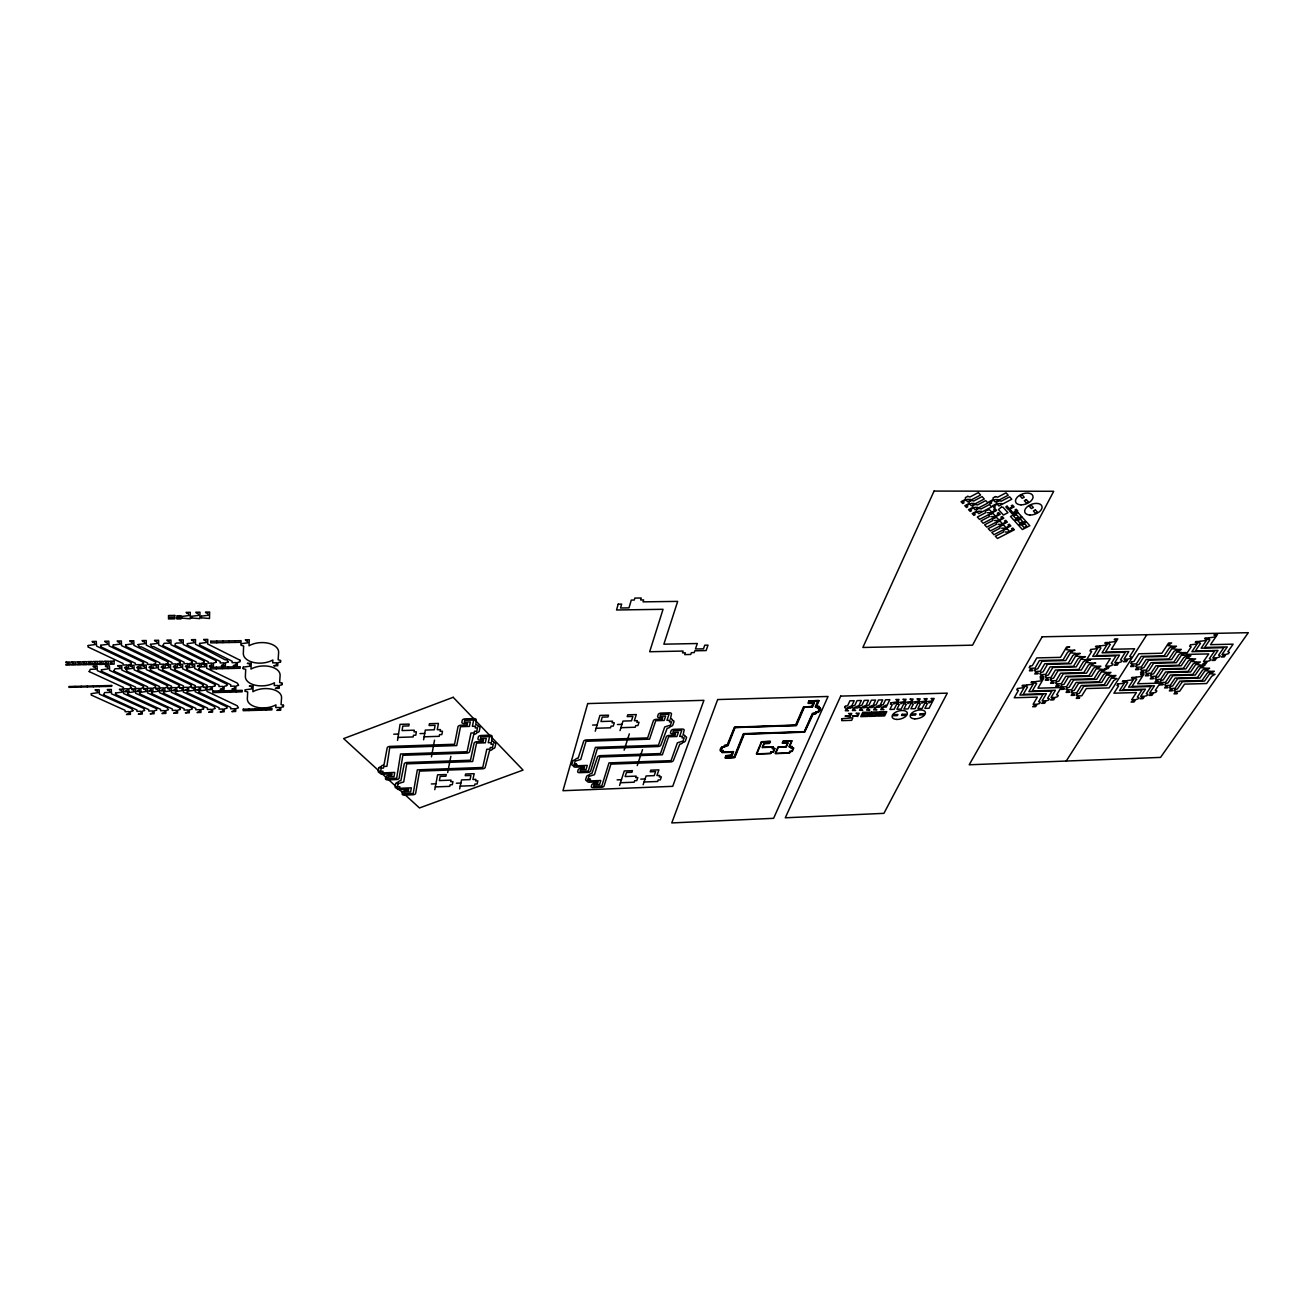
<?xml version="1.0" encoding="UTF-8"?>
<svg xmlns="http://www.w3.org/2000/svg" width="1314" height="1314" viewBox="0 0 1314 1314"><rect width="100%" height="100%" fill="white"/><g stroke="black" fill="none" stroke-linecap="round" stroke-linejoin="round"><path stroke-width="1.5" d="M175.419 692.971L175.419 691.591M179.443 686.68L179.46 685.284M180.002 662.979L180.002 661.533M180.199 709.429L180.199 708.082M181.923 618.04L181.923 616.512M186.637 669.417L186.654 668.005M187.311 645.174L187.327 643.696M187.278 692.675L187.294 691.295M191.598 617.892L191.614 616.381M191.351 686.401L191.368 685.005M192.09 662.716L192.107 661.287M191.91 709.1L191.926 707.753M198.66 669.154L200.024 666.888L205.362 666.773L204.77 664.638A1.659 0.953 -2.4 0 1 203.374 664.67L202.75 663.833L206.758 663.751L206.659 668.218L237.358 683.116L238.573 685.251M199.531 644.944L199.547 643.482M199.104 692.379L199.12 691M201.256 617.761L201.288 616.233M203.21 686.105L203.243 684.725M204.179 661.024L204.146 662.47L201.453 663.34L201.403 666.346L197.396 666.428L198.036 665.574A1.659 0.953 -2.3 0 1 199.449 665.541L200.122 663.373L196.098 663.455L196.131 661.977L162.92 645.716M203.588 708.788L203.621 707.441M215.036 685.826L215.069 684.43M216.153 662.207L216.202 660.778M216.81 642.76L216.859 641.133M216.334 668.793L216.383 667.216M218.748 692.429L218.797 690.901M222.887 642.645L222.937 641.018M222.312 668.662L222.362 667.085M224.612 692.281L224.661 690.753M226.829 685.547L226.879 684.151M228.127 661.96L226.879 659.743L225.072 659.776L195.474 644.221L195.54 639.606L191.45 639.688L192.09 640.542A1.692 0.986 -1.9 0 0 193.519 640.526L194.127 642.743L187.459 643.614M226.829 708.164L226.879 706.817M228.258 668.53L228.324 666.954M228.948 642.53L228.997 640.904M230.476 692.133L230.525 690.622M234.992 642.415L235.058 640.789M234.204 668.399L234.27 666.822M236.323 691.985L236.389 690.474M240.133 660.285L240.068 661.714L237.391 662.584L237.259 665.557L233.284 665.656L235.978 664.753L236.06 662.601L232.085 662.683L232.135 661.221L199.662 645.026M241.07 643.794L241.004 645.256L243.648 646.028L243.32 653.288A17.69 10.249 -3.4 0 0 253.635 662.486A17.69 10.249 -3.4 0 0 272.885 659.973L272.688 662.88L276.613 662.798L276.482 664.933L273.805 665.82L277.73 665.738L277.927 662.765L280.473 661.977M243.106 668.612L243.172 667.2M245.143 691.23L245.209 689.866M248.954 710.529L249.036 709.051M254.702 710.365L254.785 708.887M260.435 710.217L260.517 708.739M266.167 710.053L266.249 708.574M280.605 661.911L280.703 660.482L278.141 659.727L278.634 652.582A17.69 10.249 -3.4 0 0 268.385 643.252A17.69 10.249 -3.4 0 0 249.003 645.782L249.299 639.737L245.275 639.803L245.866 640.657A1.659 0.969 -3 0 0 247.278 640.624L247.804 642.825L241.218 643.712M282.05 684.61L282.149 683.231M283.446 706.62L283.545 705.289M397.534 740.406L400.047 724.359L409.114 724.08L408.818 725.903L402.79 726.084L402.068 730.568L414.288 730.19L414.009 731.882L416.374 731.816L415.799 735.183L413.45 735.249L413.171 736.94L397.994 737.417M423.617 739.798L425.325 730.075L434.293 729.796L435.098 725.328L429.103 725.509L429.432 723.702L438.433 723.423L437.266 729.713L440.453 729.615L440.141 731.29L442.473 731.225L441.849 734.575L439.517 734.657L439.204 736.333L424.143 736.809M431.452 756.864L434.523 740.16M434.786 789.681L437.595 774.833L446.251 774.521L445.906 776.196L440.157 776.41L439.369 780.565L451.014 780.122L450.702 781.682L452.952 781.6L452.328 784.721L450.078 784.803L449.766 786.347L435.312 786.922M447.663 772.583L450.866 756.306M459.654 788.909L461.526 779.925L470.067 779.613L470.954 775.474L465.238 775.687L465.599 774.012L474.173 773.683L472.909 779.498L475.947 779.383L475.602 780.943L477.836 780.861L477.146 783.965L474.929 784.047L474.584 785.591L460.228 786.15M573.676 765.651L573.61 765.898A2.414 1.281 -9.9 0 0 575.581 767.146L584.533 766.818L584.089 768.296L580.903 768.411A2.398 1.265 -10 0 0 578.16 769.807L577.684 771.466A2.398 1.265 -10 0 0 579.638 772.698L587.933 772.386A2.398 1.265 -10.1 0 0 590.659 770.99L597.361 748.635L658.002 746.549A2.414 1.281 -11.4 0 0 660.794 745.12L667.216 728.219A2.447 1.314 -11.6 0 0 670.058 726.757L670.14 726.511A2.447 1.33 -11.7 0 0 672.817 725.065L673.951 721.78A2.447 1.33 -11.7 0 0 672.226 720.45L672.325 720.203A2.447 1.33 -11.7 0 0 670.436 718.873L671.438 714.159A2.464 1.347 -11.7 0 0 669.549 712.812L661.09 713.075A2.464 1.347 -11.5 0 0 658.215 714.553L657.624 716.327A2.464 1.347 -11.5 0 0 659.546 717.658L662.782 717.559L662.256 719.119L656.195 719.316A2.464 1.33 -11.4 0 0 653.354 720.778L647.654 737.893L586.422 739.913A2.447 1.33 -10.1 0 0 583.63 741.359L578.16 758.194A2.431 1.298 -9.9 0 0 575.417 759.607L575.335 759.853A2.431 1.298 -9.9 0 0 572.756 761.266L571.869 764.419A2.414 1.281 -9.9 0 0 573.676 765.651L576.747 764.305M576.419 764.255L575.975 765.816L587.276 765.405L586.06 769.528L580.509 769.725L580.032 771.384L588.327 771.072L595.39 747.354L658.462 745.202L664.72 726.921L670.452 725.131L671.585 721.846L669.384 721.912L669.943 720.269L666.954 720.368L669.056 714.225L660.614 714.471L660.006 716.245L665.64 716.081L664.161 720.45L655.735 720.713L649.559 739.174L586.028 741.293L580.755 759.426L575.121 761.184L574.218 764.321C579.655 765.536 570.588 765.159 576.32 764.387M595.275 731.192L599.923 715.424L608.53 715.177L607.988 716.951L602.272 717.132L600.958 721.534L612.554 721.172L612.045 722.831L614.295 722.766L613.277 726.084L611.043 726.149L610.55 727.792L596.145 728.252M587.44 780.779L587.358 781.025A2.382 1.248 -10.1 0 0 589.296 782.224L598.1 781.879L597.656 783.325L594.503 783.44A2.365 1.232 -10.2 0 0 591.809 784.819L591.316 786.445A2.365 1.232 -10.2 0 0 593.238 787.628L601.385 787.3A2.365 1.232 -10.3 0 0 604.095 785.936L610.911 764.124L670.583 761.956A2.382 1.248 -11.6 0 0 673.359 760.56L679.831 744.069A2.414 1.281 -11.8 0 0 682.639 742.64L682.722 742.394A2.414 1.281 -11.9 0 0 685.366 740.965L686.516 737.778A2.414 1.298 -11.9 0 0 684.84 736.497L684.923 736.234A2.414 1.298 -11.9 0 0 683.083 734.953L684.118 730.354A2.431 1.314 -11.9 0 0 682.262 729.056L673.934 729.319A2.431 1.314 -11.7 0 0 671.109 730.781L670.518 732.506A2.431 1.314 -11.7 0 0 672.374 733.803L675.577 733.688L675.035 735.216L669.072 735.413A2.431 1.298 -11.6 0 0 666.264 736.858L660.499 753.546L600.235 755.665A2.414 1.281 -10.3 0 0 597.476 757.078L591.924 773.486A2.398 1.265 -10.2 0 0 589.198 774.882L589.132 775.129A2.382 1.248 -10.1 0 0 586.57 776.508L585.666 779.58A2.382 1.248 -10.1 0 0 587.44 780.779L590.446 779.432M589.69 780.023L589.69 780.927L600.81 780.5L599.562 784.524L594.109 784.737L593.616 786.347L601.796 786.018L608.99 762.892L671.06 760.642L677.383 742.821L683.034 741.047L684.183 737.844L682.015 737.926L682.59 736.316L679.65 736.415L681.785 730.436L673.458 730.699L672.85 732.424L678.402 732.243L676.891 736.513L668.612 736.776L662.355 754.778L599.825 756.995L594.47 774.685L588.902 776.41L587.621 780.319L590.512 779.859M620.011 730.617L622.984 721.074L631.492 720.828L632.888 716.426L627.205 716.606L627.764 714.816L636.304 714.57L634.333 720.729L637.339 720.647L636.814 722.289L639.031 722.224L637.963 725.525L635.746 725.591L635.22 727.233L620.931 727.693M624.117 750.195L629.34 733.869M619.584 785.443L624.265 770.957L632.461 770.661L631.919 772.287L626.466 772.501L625.152 776.541L636.19 776.131L635.68 777.642L637.816 777.559L636.797 780.598L634.662 780.68L634.169 782.208L620.454 782.733M637.224 765.586L642.513 749.67M643.137 784.704L646.127 775.95L654.224 775.638L655.62 771.597L650.2 771.811L650.775 770.168L658.889 769.856L656.918 775.523L659.792 775.424L659.25 776.935L661.369 776.853L660.301 779.892L658.199 779.974L657.673 781.485L644.057 782.011M720.63 750.524L721.961 747.255L724.638 746.993M722.142 752.019L722.634 750.77M724.096 747.009L724.589 745.761M734.526 727.595L727.595 745.334L724.72 745.596M725.443 757.57L726.084 755.928M726.215 755.764L731.569 755.419L733.064 751.641M734.526 757.242L743.823 733.951L804.414 731.931L812.742 713.765L815.682 713.453M756.371 753.858L761.348 741.852M763.763 743.461L762.136 747.535L772.961 747.157L772.303 748.717L774.389 748.652L773.075 751.739L770.99 751.822L770.332 753.365L756.897 753.842L761.874 741.835L769.905 741.556L769.199 743.231L764.452 743.313M762.678 747.518L764.255 743.708L769.396 743.478L770.431 741.539M770.858 753.349L771.384 752.101M772.961 748.389L773.503 747.14M773.601 751.723L774.915 748.619M775.178 753.398L778.003 747.025L785.92 746.615M782.257 742.985L782.963 741.31M785.788 746.91L787.628 743.018M803.84 707.261L796.021 725.328L734.641 727.463M808.455 702.826L809.21 701.068M789.484 746.795L791.997 741.014M789.599 752.873L790.141 751.641M791.767 747.929L792.309 746.697M792.342 751.263L793.705 748.175M811.97 707.014L813.941 702.908M815.764 706.916L818.458 700.805M815.748 713.354L816.322 712.057M818.064 708.131L818.655 706.833M818.589 711.662L820.051 708.394M1066.229 761.036L1146.843 634.711M809.293 700.97L818.293 700.51M803.905 707.162L812.118 706.686M818.507 711.777L815.797 712.073M761.43 741.737L770.25 741.26M575.335 764.157L576.255 763.992M576.731 764.764L575.926 764.863M783.062 741.195L791.833 740.735M770.694 753.513L756.585 754.137M773.519 751.838L770.858 752.134M789.435 753.053L775.474 753.678M792.243 751.394L789.615 751.657M734.395 757.406L725.673 757.85M590.101 779.399L587.982 779.481L589.953 779.136M590.002 779.58L589.263 779.728M732.095 755.632L733.606 751.608L722.684 752.002L723.291 750.442L721.172 750.508L722.388 747.387L728.005 745.629L735.068 727.578L796.415 725.624L804.382 707.244L812.512 706.998L814.434 702.662L808.997 702.809L809.769 701.052L817.916 700.822L815.222 706.932L818.113 706.833L817.39 708.476L819.509 708.41L818.047 711.679L812.348 713.453L804.316 731.652L743.412 733.655L733.984 757.258L725.969 757.554L726.626 755.911L731.422 755.813M847.842 707.556L850.585 706.193M854.971 707.343L857.73 705.979M862.083 707.129L864.842 705.766M869.195 706.932L871.938 705.569M876.274 706.718L879.033 705.355M883.353 706.505L886.096 705.142M893.619 704.025L896.378 702.662M900.665 703.811L903.424 702.448M907.695 703.614L910.471 702.251M914.725 703.401L917.484 702.037M921.722 703.204L924.498 701.84M928.719 702.99L931.478 701.643M431.337 783.965L435.903 783.801M456.336 783.21L460.869 783.045M617.12 779.859L621.44 779.695M640.789 779.153L645.092 778.972M762.81 747.206L773.305 746.878M789.615 746.483L792.128 746.418M772.435 748.405L774.734 748.356M791.242 747.945L793.525 747.896M723.176 750.754L720.86 750.803M732.949 751.937L722.372 752.298M787.431 743.116L782.471 743.264M393.74 734.197L398.52 734.05M419.971 733.59L424.734 733.442M817.522 708.147L819.87 708.115M592.581 725.082L597.131 724.934M617.449 724.523L621.965 724.392M813.744 703.006L808.734 703.138M815.912 706.587L818.474 706.538M156.514 708.64L123.565 693.513L123.401 689.144L119.377 689.242L120.05 690.064A1.659 0.936 -1.1 0 0 121.446 690.031L122.169 692.117L115.616 693.004M180.067 708L147.579 692.921L147.496 688.569L143.489 688.667L144.146 689.472A1.659 0.92 -1.5 0 0 145.542 689.439L146.215 691.525L139.711 692.396M191.795 707.688L159.536 692.609L159.487 688.273L155.495 688.372L156.136 689.177A1.643 0.92 -1.7 0 0 157.532 689.144L158.189 691.23L151.685 692.1M203.489 707.375L171.461 692.314L171.444 687.978L167.469 688.076L168.093 688.881A1.643 0.92 -1.9 0 0 169.49 688.848L170.13 690.934L163.642 691.805M226.747 706.751L195.178 691.722L195.244 687.403L191.286 687.501L193.914 688.257L193.881 690.343L187.426 691.213M283.43 705.224L281.065 704.583L281.557 697.865A17.131 9.625 -3.8 0 0 271.653 689.177A17.131 9.625 -3.8 0 0 252.863 691.69L253.175 685.99L249.282 686.089L251.828 686.844L251.73 688.914L245.34 689.784M132.845 710.792L130.365 711.564L130.447 714.389L126.489 714.504L129.1 713.633L129.035 711.597L125.076 711.695L125.027 710.299L91.471 695.139M156.53 710.135L154.05 710.907L154.083 713.748L150.157 713.847L152.769 712.976L152.736 710.94L148.794 711.055L148.778 709.659L115.681 694.548M180.067 709.494L177.587 710.266L177.587 713.091L173.678 713.206L176.273 712.336L176.29 710.299L172.364 710.414L172.364 709.018L139.744 693.94M191.778 709.182L189.298 709.954L189.282 712.763L185.373 712.878L187.984 712.007L188.001 709.987L184.091 710.086L184.108 708.706L151.718 693.644M203.456 708.87L200.976 709.626L200.927 712.451L197.051 712.549L199.646 711.695L199.679 709.659L195.802 709.774L195.819 708.377L163.659 693.332M226.698 708.23L224.234 708.985L224.136 711.81L220.276 711.909L222.871 711.055L222.937 709.034L219.077 709.133L219.126 707.753L187.409 692.741M283.315 706.702L280.851 707.458L280.654 710.25L276.843 710.348L279.439 709.494L279.586 707.49L275.776 707.589L275.956 704.862A17.131 9.625 -3.8 0 1 257.314 707.343A17.131 9.625 -3.8 0 1 247.344 698.769L247.689 691.952L245.258 691.295M91.389 693.595L97.959 692.708L97.203 690.622A1.675 0.936 -0.6 0 1 95.791 690.655L95.101 689.834L99.158 689.735L99.388 694.121L131.597 708.607L132.977 710.71M127.688 692.692L134.209 691.821L133.519 689.735A1.659 0.92 -1.3 0 1 132.123 689.768L131.449 688.963L135.473 688.865L135.588 693.217L167.124 707.655L168.455 709.741L165.843 710.595L165.86 713.42L161.934 713.518L164.546 712.664L164.529 710.628L160.604 710.726L160.587 709.346L127.737 694.235M175.55 691.509L182.022 690.638L182.038 688.536L179.394 687.78L183.352 687.698L183.336 692.018L213.985 706.39L215.233 708.476L212.622 709.314L212.556 712.122L208.68 712.237L211.275 711.367L211.324 709.346L207.448 709.445L207.481 708.065L175.55 693.036M199.268 690.918L205.707 690.047L205.756 687.961L203.144 687.206L207.086 687.107L206.988 691.427L237.21 705.766L238.409 707.835L235.797 708.673L235.682 711.482L231.839 711.597L234.434 710.726L234.516 708.706L230.656 708.821L230.722 707.441L199.235 692.445M103.592 694.843L136.919 709.987L136.952 711.383L140.91 711.268L140.959 713.305L138.348 714.175L142.29 714.06L142.224 711.235L144.704 710.463L143.472 708.295L111.493 693.808L111.296 689.439L107.255 689.538L107.929 690.359A1.675 0.936 -0.9 0 0 109.341 690.326L110.08 692.412L104.693 692.544L103.461 694.778M143.357 686.089L109.62 670.337L109.423 665.82L105.317 665.919L106.007 666.756A1.692 0.953 -0.6 0 0 107.436 666.724L108.191 668.875L101.523 669.779M155.38 685.793L121.89 670.058L121.726 665.557L117.619 665.656L118.309 666.494A1.692 0.953 -0.8 0 0 119.738 666.461L120.461 668.612L115.008 668.727L113.743 671.027M167.371 685.514L134.11 669.795L133.979 665.295L129.905 665.393L130.579 666.231A1.692 0.953 -1 0 0 132.008 666.198L132.714 668.35L126.078 669.237M179.328 685.218L146.297 669.532L146.215 665.048L142.142 665.13L142.799 665.968A1.675 0.953 -1.2 0 0 144.228 665.935L144.918 668.087L138.299 668.974M191.236 684.939L158.452 669.269L158.403 664.785L154.346 664.868L155.003 665.705A1.675 0.953 -1.4 0 0 156.415 665.672L157.089 667.824L150.469 668.711M203.112 684.643L170.557 669.007L170.541 664.523L166.5 664.605L167.141 665.442A1.675 0.953 -1.7 0 0 168.553 665.41L169.21 667.561L162.624 668.448M214.938 684.364L182.63 668.744L182.646 664.26L178.622 664.358L179.262 665.18A1.659 0.953 -1.9 0 0 180.675 665.147L181.299 667.298L174.713 668.185M226.747 684.085L194.669 668.481L194.718 664.013L190.711 664.096L191.335 664.933A1.659 0.953 -2.1 0 0 192.731 664.9L193.339 667.036L186.785 667.923M282.017 683.165L279.619 682.508L280.112 675.577A17.41 9.937 -3.6 0 0 270.043 666.576A17.41 9.937 -3.6 0 0 250.958 669.089L251.27 663.225L247.311 663.324L249.906 664.096L249.791 666.231L243.304 667.118M131.351 687.928L128.821 688.717L128.903 691.64L124.896 691.739L125.503 690.901A1.659 0.92 -1.2 0 1 126.916 690.868L127.474 688.75L123.45 688.848L123.401 687.403L89.27 671.635M143.39 687.633L140.877 688.421L140.943 691.345L136.935 691.443L137.543 690.606A1.659 0.92 -1.4 0 1 138.956 690.573L139.53 688.454L135.523 688.552L135.473 687.107L101.589 671.372M155.413 687.337L152.884 688.125L152.933 691.049L148.942 691.148L149.55 690.31A1.643 0.92 -1.6 0 1 150.946 690.277L151.553 688.158L147.546 688.257L147.529 686.811L113.875 671.093M167.387 687.058L164.858 687.83L164.874 690.753L160.899 690.852L161.523 690.014A1.643 0.92 -1.8 0 1 162.92 689.981L163.527 687.863L159.536 687.961L159.52 686.532L127.376 671.553L125.947 669.319M179.312 686.762L176.799 687.551L176.799 690.458L172.824 690.556L175.468 689.669L175.468 687.583L171.493 687.682L171.493 686.237L138.331 670.567M191.22 686.483L188.707 687.255L188.674 690.162L184.716 690.261L187.36 689.374L187.376 687.288L183.418 687.386L183.418 685.957L150.502 670.288M203.079 686.187L200.566 686.959L200.516 689.866L196.574 689.965L199.219 689.094L199.252 686.992L195.293 687.091L195.31 685.662L162.624 670.025M214.905 685.908L212.392 686.68L212.31 689.587L208.384 689.686L211.028 688.799L211.078 686.713L207.136 686.811L207.169 685.382L174.713 669.762M226.698 685.612L224.185 686.401L224.086 689.292L220.161 689.39L222.805 688.503L222.871 686.417L218.945 686.516L218.995 685.103L186.769 669.499M238.442 685.333L235.929 686.105L235.814 688.996L231.905 689.094L234.549 688.224L234.631 686.138L230.722 686.237L230.771 684.808L198.792 669.237M281.919 684.693L279.406 685.465L279.209 688.339L275.349 688.437L277.977 687.567L278.125 685.497L274.248 685.579L274.445 682.771A17.41 9.937 -3.6 0 1 255.507 685.267A17.41 9.937 -3.6 0 1 245.373 676.382L245.702 669.352L243.238 668.678M143.374 663.816L140.812 664.621L140.877 667.643L136.804 667.726L137.428 666.871A1.675 0.953 -1.2 0 1 138.857 666.839L139.448 664.654L135.358 664.736L135.326 663.258L100.882 646.882M167.749 663.307L165.186 664.112L165.203 667.118L161.162 667.2L161.786 666.346A1.675 0.953 -1.6 0 1 163.199 666.313L163.823 664.145L159.782 664.227L159.766 662.749L125.816 646.406M179.87 663.061L177.308 663.849L177.308 666.855L173.267 666.954L173.908 666.083A1.659 0.953 -1.8 0 1 175.32 666.05L175.961 663.882L171.92 663.964L171.92 662.486L141.354 646.882L139.481 646.915L138.052 644.616M191.959 662.798L189.397 663.603L189.38 666.592L185.356 666.691L185.997 665.837A1.659 0.953 -2.1 0 1 187.409 665.804L188.066 663.619L184.026 663.701L184.042 662.223L153.705 646.652L151.833 646.685L150.437 644.386M216.022 662.289L213.476 663.077L213.394 666.083L209.402 666.165L210.059 665.311A1.643 0.936 -2.5 0 1 211.455 665.278L212.129 663.11L208.138 663.192L208.17 661.73L175.205 645.486L175.074 643.926L176.437 643.055L181.89 642.957L181.25 640.739A1.692 0.986 -1.7 0 1 179.821 640.772L179.164 639.902L183.27 639.836L183.237 644.451L216.071 660.712M227.995 662.042L225.45 662.831L225.351 665.82L221.36 665.902L222.017 665.048A1.643 0.936 -2.7 0 1 223.413 665.032L224.119 662.864L220.128 662.946L220.177 661.468L187.459 645.256M131.072 662.486L96.53 646.061L96.283 641.396L92.095 641.478L92.801 642.349A1.725 1.002 0 0 0 94.279 642.316L95.051 644.566L88.268 645.47M143.341 662.223L109.046 645.831L108.832 641.183L104.66 641.248L105.366 642.119A1.725 0.986 -0.3 0 0 106.828 642.086L107.584 644.336L100.8 645.223M155.561 661.96L121.512 645.601L121.348 640.953L117.176 641.018L117.866 641.889A1.725 0.986 -0.5 0 0 119.328 641.873L120.067 644.106L113.3 644.993M167.732 661.714L133.929 645.371L133.814 640.723L129.659 640.805L130.332 641.659A1.708 0.986 -0.7 0 0 131.794 641.643L132.517 643.876L125.766 644.763M179.87 661.468L146.314 645.141L146.232 640.509L142.093 640.575L142.766 641.446A1.708 0.986 -1 0 0 144.212 641.413L144.918 643.646L138.184 644.533M191.975 661.205L158.666 644.911L158.616 640.279L154.494 640.345L155.167 641.216A1.708 0.986 -1.2 0 0 156.596 641.183L157.286 643.417L150.568 644.303M204.031 660.958L170.968 644.681L170.968 640.049L166.845 640.132L167.502 640.986A1.692 0.986 -1.4 0 0 168.948 640.969L169.605 643.187L164.135 643.285L162.788 645.634M240.002 660.203L207.661 643.991L207.76 639.392L203.686 639.458L204.311 640.329A1.675 0.986 -2.1 0 0 205.74 640.296L206.331 642.513L199.679 643.4M88.35 647.112L123.056 663.504L123.105 664.999L127.195 664.917L126.62 667.101A1.692 0.953 -0.9 0 0 125.191 667.134L124.567 668.005L128.657 667.906L128.558 664.884L131.121 664.079L131.219 662.552M113.365 646.636L147.562 662.995L147.595 664.473L151.652 664.391L151.044 666.576A1.675 0.953 -1.4 0 0 149.632 666.609L149.008 667.463L153.065 667.381L153.015 664.358L155.578 663.57L155.693 662.042M182.071 616.43L188.855 615.543L188.231 613.244A1.725 1.018 -1.5 0 1 186.769 613.26L186.112 612.373L190.284 612.308L190.218 618.795L182.055 618.122M191.762 616.299L198.545 615.395L197.921 613.096A1.708 1.018 -1.7 0 1 196.459 613.129L195.819 612.225L199.974 612.176L199.876 618.648L191.745 617.974M201.42 616.151L208.203 615.264L207.596 612.965A1.708 1.018 -1.9 0 1 206.15 612.981L205.51 612.094L209.649 612.028L209.501 618.5L201.403 617.826M998.065 524.368L1001.367 524.352M1001.613 528.195L1004.898 528.195M1005.144 532.006L1008.413 531.989M978.257 511.31L981.607 511.31M987.274 512.723L990.608 512.723M990.887 516.632L994.222 516.632M994.484 520.508L997.802 520.508M967.153 499.402L970.537 499.402M994.797 499.616L998.164 499.616M970.882 503.393L974.249 503.393M998.426 503.591L1001.777 503.591M974.577 507.368L977.944 507.368M75.029 686.368L75.079 687.206M81.156 686.22L81.205 687.058M87.282 686.072L87.332 686.91M91.257 693.677L91.339 695.073M88.12 645.552L88.219 647.03M89.122 671.569L90.37 669.269L95.856 669.154L95.101 666.986A1.708 0.969 -0.3 0 1 93.655 667.019L92.949 666.182L97.072 666.083L97.318 670.6L130.07 685.678L131.482 687.846M93.393 685.924L93.442 686.762M99.486 685.777L99.536 686.614M100.669 645.305L100.735 646.8M101.392 669.861L101.457 671.29M105.58 685.645L105.629 686.466M115.484 693.069L115.55 694.465M113.168 645.075L113.234 646.57M127.557 692.774L127.589 694.17M125.635 644.846L125.684 646.324M139.58 692.478L139.613 693.874M138.167 669.056L138.2 670.485M143.472 662.305L143.505 663.751M143.489 686.154L143.522 687.551M151.553 692.182L151.586 693.562M150.338 668.793L150.371 670.222M156.645 708.706L156.662 710.069M155.512 685.859L155.545 687.271M163.511 691.887L163.527 693.266M162.476 668.53L162.493 669.959M167.864 661.78L167.88 663.225M167.502 685.579L167.519 686.976M174.581 668.268L174.581 669.697M176.897 618.073L176.897 618.96L181.053 618.91L181.069 615.708L176.897 615.773L176.897 616.677L179.673 616.644L179.673 618.023L176.897 618.073M819.049 700.592L816.602 706.242L819.065 706.341L818.753 707.786C823.057 706.784 819.148 713.716 816.717 712.369L815.731 713.831L813.136 714.077L804.677 732.161L744.25 734.247L734.789 757.537L725.164 758.096L725.771 755.665L731.159 755.139L732.292 752.281L722.142 752.61L721.977 751.099C718.38 752.692 720.499 745.646 723.686 746.713L724.572 745.301L727.168 745.038L734.51 727.135L795.611 725.016L803.396 707.129L811.724 706.374L813.054 703.351L808.143 703.384L808.8 700.888L819.049 700.592M210.766 641.232L210.733 642.875L241.037 642.3L241.103 640.69L210.766 641.232M210.404 667.348L210.371 668.925L240.15 668.268L240.216 666.691L210.404 667.348M212.917 691.049L212.868 692.577L242.154 691.837L242.236 690.326L212.917 691.049M243.271 709.199L243.205 710.693L271.883 709.889L271.982 708.427L243.271 709.199M378.695 768.23L378.218 771.449A2.513 1.347 -6.4 0 0 380.337 772.714L380.288 772.961A2.513 1.33 -6.4 0 0 382.571 774.225L392.015 773.88L391.769 775.391L388.402 775.523A2.497 1.33 -6.6 0 0 385.725 776.952L385.462 778.644A2.497 1.33 -6.6 0 0 387.729 779.892L396.467 779.563A2.48 1.314 -6.7 0 0 399.144 778.134L402.856 755.304L466.815 753.103A2.497 1.347 -7.9 0 0 469.558 751.641L473.812 734.345A2.529 1.38 -8 0 0 476.604 732.867L476.654 732.604A2.529 1.396 -8.1 0 0 479.282 731.11L479.988 727.759A2.529 1.396 -8.1 0 0 477.968 726.412L478.033 726.149A2.546 1.396 -8 0 0 475.832 724.802L476.194 719.973A2.546 1.413 -8 0 0 473.976 718.594L465.041 718.857A2.562 1.413 -7.8 0 0 462.232 720.384L461.871 722.191A2.546 1.413 -7.8 0 0 464.088 723.554L467.521 723.456L467.193 725.065L460.803 725.246A2.546 1.396 -7.7 0 0 457.995 726.757L454.545 744.266L389.93 746.401A2.546 1.38 -6.5 0 0 387.187 747.88L383.951 765.077A2.513 1.347 -6.4 0 0 381.241 766.538L381.208 766.785A2.513 1.347 -6.4 0 0 378.695 768.23M381.191 768.148L380.699 771.367L383.015 771.269L382.785 772.878L394.693 772.435L394.036 776.64L388.188 776.87L387.926 778.561L396.68 778.233L400.573 753.99L467.094 751.723L470.97 733.031L474.124 732.933L474.469 731.274L476.785 731.192L477.491 727.841L475.175 727.907L475.52 726.231L472.367 726.33L473.681 720.039L464.745 720.302L464.384 722.125L470.33 721.944L469.41 726.412L460.524 726.691L456.746 745.58L389.716 747.797L386.891 766.341L383.737 766.456L383.507 768.066L381.191 768.148M395.645 783.785L395.136 786.905A2.464 1.298 -6.8 0 0 397.206 788.137L397.157 788.384A2.464 1.298 -6.8 0 0 399.39 789.615L408.67 789.254L408.424 790.716L405.106 790.847A2.464 1.298 -6.9 0 0 402.445 792.26L402.166 793.902A2.447 1.281 -6.9 0 0 404.384 795.118L412.974 794.773A2.447 1.281 -7.1 0 0 415.635 793.377L419.56 771.104L482.452 768.821A2.464 1.314 -8.2 0 0 485.178 767.392L489.564 750.54A2.48 1.347 -8.3 0 0 492.323 749.079L492.389 748.816A2.497 1.347 -8.4 0 0 494.967 747.37L495.707 744.102A2.497 1.363 -8.4 0 0 493.736 742.788L493.801 742.541A2.497 1.363 -8.3 0 0 491.65 741.227L492.06 736.53A2.513 1.38 -8.3 0 0 489.892 735.199L481.121 735.479A2.513 1.38 -8.1 0 0 478.329 736.957L477.951 738.731A2.513 1.38 -8.1 0 0 480.136 740.045L483.503 739.946L483.158 741.507L476.883 741.704A2.513 1.363 -8.1 0 0 474.108 743.182L470.494 760.231L406.962 762.481A2.513 1.347 -6.8 0 0 404.252 763.927L400.852 780.697A2.48 1.314 -6.8 0 0 398.175 782.126L398.142 782.356A2.48 1.314 -6.8 0 0 395.645 783.785M398.093 783.686L397.584 786.823L399.867 786.725L399.604 788.285L411.331 787.842L410.625 791.931L404.876 792.161L404.597 793.82L413.204 793.475L417.326 769.856L482.747 767.475L486.788 749.259L489.876 749.161L490.237 747.535L492.52 747.452L493.259 744.184L490.976 744.25L491.337 742.624L488.233 742.722L489.596 736.596L480.809 736.875L480.431 738.649L486.279 738.468L485.326 742.821L476.571 743.1L472.662 761.512L406.732 763.845L403.727 781.912L398.093 783.686M587.703 703.581L562.967 790.716L672.719 786.33L703.926 700.329L587.703 703.581M618.204 604.161L616.529 609.992L663.044 609.302L649.674 651.744L683.083 651.054L682.475 652.861L685.317 652.795L684.693 654.602L690.737 654.471L691.361 652.664L694.186 652.615L694.81 650.808L706.111 650.561L708.016 645.125L704.747 645.19L703.483 648.82L695.434 648.985L697.323 643.515L663.866 644.188L677.679 601.385L643.022 601.861L643.614 599.923L640.624 599.956L641.216 598.001L634.843 598.084L634.251 600.038L631.278 600.087L628.995 607.873L620.537 608.004L621.653 604.112L618.204 604.161M717.674 699.541L671.766 822.925L773.601 818.326L828.05 696.469L717.674 699.541M778.364 747.173L775.72 753.365L789.073 752.889L789.747 751.345L791.816 751.279L793.18 748.192L791.094 748.257L791.784 746.713L788.958 746.812L791.471 741.03L783.505 741.293L782.783 742.968L788.088 742.788L786.314 746.894L778.364 747.173M840.697 696.108L785.279 817.801L883.911 813.35L947.295 693.135L840.697 696.108M934.073 491.075L862.855 647.474L972.574 645.174L1053.713 491.288L934.073 491.075M845.247 706.324L844.623 707.671L846.462 708.246L845.296 710.759L848.516 710.66L846.709 710.003L847.546 708.213L850.749 708.115L854.199 700.691L849.912 700.822L847.678 705.634L845.247 706.324M841.617 718.725L841.765 720.647L851.669 720.335L852.868 717.773L841.617 718.725M845.28 716.097L850.257 716.656L851.768 713.453L848.565 713.551L850.355 714.192L849.534 715.966L845.28 716.097M852.392 706.111L851.751 707.458L853.607 708.032L852.425 710.546L855.628 710.447L853.837 709.79L854.675 708L857.878 707.901L861.36 700.493L857.073 700.608L854.823 705.421L852.392 706.111M852.72 715.867L857.681 716.426L859.208 713.223L856.022 713.321L857.812 713.978L856.974 715.736L852.72 715.867M859.52 705.914L858.88 707.261L860.719 707.819L859.52 710.332L862.723 710.233L860.933 709.576L861.787 707.786L864.973 707.688L868.505 700.28L864.218 700.411L861.951 705.207L859.52 705.914M862.772 712.352L860.736 716.656L867.782 716.426L869.852 712.139L862.772 712.352M866.632 705.7L865.992 707.047L867.815 707.605L866.616 710.118L869.802 710.02L868.028 709.363L868.883 707.573L872.069 707.474L875.617 700.083L871.346 700.198L869.063 705.01L866.632 705.7M863.528 713.666L862.772 715.259L867.043 715.128L867.798 713.535L863.528 713.666M873.728 705.487L873.087 706.833L874.894 707.392L873.695 709.905L876.865 709.806L875.108 709.149L875.962 707.359L879.148 707.277L882.729 699.886L878.475 700.001L876.159 704.797L873.728 705.487M871.264 712.106L869.195 716.393L876.224 716.163L878.31 711.892L871.264 712.106M872.003 713.403L871.231 714.997L875.502 714.865L876.274 713.272L872.003 713.403M880.807 705.273L880.15 706.62L881.973 707.195L880.758 709.691L883.928 709.593L882.17 708.936L883.024 707.162L886.211 707.063L889.824 699.672L885.57 699.804L883.238 704.583L880.807 705.273M879.723 711.843L877.637 716.13L884.651 715.916L886.769 711.63L879.723 711.843M880.462 713.157L879.69 714.734L883.928 714.602L884.716 713.026L880.462 713.157M891.089 702.793L890.432 704.14L892.239 704.698L889.89 709.445L894.111 709.33L899.006 699.442L895.836 699.541L897.593 700.214L896.706 702.005L891.089 702.793M898.152 702.579L897.478 703.926L899.285 704.501L896.92 709.248L901.125 709.117L906.069 699.245L902.899 699.344L904.656 700.001L903.753 701.807L898.152 702.579M893.898 714.586L893.323 715.736L897.347 715.604L897.922 714.455L893.898 714.586M905.198 702.382L904.525 703.729L906.315 704.288L903.933 709.034L908.138 708.903L913.115 699.048L909.945 699.13L911.702 699.804L910.799 701.594L905.198 702.382M902.11 714.323L901.535 715.473L905.543 715.358L906.118 714.208L902.11 714.323M912.228 702.169L911.555 703.516L913.345 704.074L910.931 708.821L915.119 708.689L920.161 698.851L916.991 698.933L918.732 699.606L917.813 701.397L912.228 702.169M912.047 714.028L911.456 715.177L915.447 715.046L916.039 713.896L912.047 714.028M919.242 701.972L918.568 703.318L920.342 703.877L917.911 708.607L922.1 708.476L927.175 698.637L924.021 698.736L925.746 699.393L924.826 701.183L919.242 701.972M926.255 701.775L925.565 703.105L927.339 703.663L924.892 708.394L929.064 708.279L934.172 698.44L931.018 698.539L932.743 699.196L931.823 700.986L926.255 701.775M920.211 713.765L919.619 714.915L923.611 714.8L924.202 713.65L920.211 713.765M1042.166 636.797L969.19 764.781L1160.541 757.406L1248.3 632.691L1042.166 636.797M1029.946 666.264L1029.158 667.643L1030.866 668.235L1029.388 670.83L1032.492 670.748L1032.935 670.009L1030.849 670.058L1031.901 668.218L1035.038 668.136L1039.423 660.515L1063.042 659.973L1067.592 652.286L1070.91 650.184L1066.065 649.625L1067.182 647.753L1069.727 646.931L1066.59 647.014L1060.48 657.361L1036.795 657.903L1032.41 665.557L1029.946 666.264M1017.529 688.52L1016.757 689.866L1018.449 690.425L1014.244 697.75L1037.37 697.093L1033.1 704.32L1036.138 704.238L1032.656 706.735L1035.695 706.653L1037.14 704.205L1039.538 703.532L1040.31 702.218L1038.651 701.66L1042.955 694.4L1019.828 695.057L1025.528 685.185L1022.423 685.284L1022.013 686.007L1024.066 685.957L1023.031 687.748L1017.529 688.52M1035.317 669.434L1034.512 670.813L1036.22 671.405L1034.726 673.967L1037.83 673.885L1038.274 673.146L1036.188 673.195L1037.255 671.372L1040.36 671.29L1044.778 663.718L1068.282 663.159L1072.848 655.522L1076.166 653.419L1071.353 652.877L1072.47 651.005L1075 650.2L1071.879 650.266L1065.753 660.564L1042.166 661.123L1037.764 668.727L1035.317 669.434M1026.612 685.054L1025.84 686.401L1027.532 686.976L1023.261 694.334L1046.387 693.677L1042.068 700.937L1045.106 700.838L1041.624 703.368L1044.646 703.269L1046.108 700.805L1048.506 700.132L1049.295 698.818L1047.636 698.26L1051.988 690.983L1028.862 691.624L1034.627 681.72L1031.539 681.802L1031.112 682.541L1033.182 682.492L1032.131 684.282L1026.612 685.054M1040.639 672.571L1039.834 673.951L1041.542 674.542L1040.047 677.088L1043.135 677.006L1043.562 676.267L1041.509 676.332L1042.56 674.509L1045.665 674.427L1050.083 666.888L1073.505 666.313L1078.071 658.725L1081.373 656.639L1076.593 656.097L1077.71 654.241L1080.239 653.436L1077.135 653.501L1070.992 663.751L1047.504 664.309L1043.086 671.881L1040.639 672.571M1035.728 681.588L1034.939 682.935L1036.631 683.526L1032.311 690.901L1055.421 690.244L1051.052 697.537L1054.091 697.438L1050.592 699.968L1053.614 699.886L1055.109 697.422L1057.507 696.732L1058.296 695.418L1056.653 694.86L1061.055 687.551L1037.929 688.191L1043.759 678.254L1040.672 678.336L1040.245 679.059L1042.298 679.01L1041.246 680.816L1035.728 681.588M1045.928 675.708L1045.139 677.071L1046.815 677.646L1045.32 680.192L1048.408 680.11L1048.835 679.387L1046.782 679.437L1047.849 677.63L1050.937 677.548L1055.372 670.041L1078.695 669.467L1083.278 661.911L1086.563 659.842L1081.8 659.299L1082.933 657.46L1085.446 656.655L1082.342 656.721L1076.182 666.904L1052.81 667.479L1048.375 675.018L1045.928 675.708M1051.2 678.812L1050.395 680.176L1052.071 680.751L1050.559 683.28L1053.631 683.198L1054.058 682.459L1052.021 682.524L1053.089 680.718L1056.16 680.636L1060.612 673.179L1083.836 672.587L1088.435 665.081L1091.72 663.012L1086.974 662.486L1088.107 660.646L1090.62 659.842L1087.532 659.924L1081.356 670.058L1058.066 670.633L1053.614 678.123L1051.2 678.812M1056.423 681.9L1055.618 683.247L1057.277 683.822L1055.766 686.335L1058.821 686.253L1059.265 685.53L1057.228 685.579L1058.296 683.789L1061.351 683.707L1065.818 676.299L1088.945 675.692L1093.56 668.235L1096.845 666.165L1092.115 665.656L1093.248 663.816L1095.761 663.028L1092.673 663.094L1086.497 673.179L1063.305 673.77L1058.838 681.21L1056.423 681.9M1061.613 684.972L1060.792 686.302L1062.451 686.877L1060.94 689.374L1063.995 689.292L1064.422 688.569L1062.402 688.635L1063.469 686.844L1066.525 686.762L1070.992 679.387L1094.036 678.78L1098.652 671.355L1101.92 669.302L1097.223 668.793L1100.853 666.182L1097.798 666.247L1091.589 676.267L1068.496 676.874L1064.028 684.282L1061.613 684.972M1066.771 688.01L1065.95 689.341L1067.609 689.916L1066.081 692.396L1069.12 692.314L1069.563 691.591L1067.543 691.657L1068.611 689.883L1071.649 689.801L1076.133 682.459L1099.079 681.851L1103.711 674.46L1106.979 672.407L1102.298 671.914L1105.928 669.302L1102.873 669.384L1096.664 679.354L1073.653 679.962L1069.169 687.337L1066.771 688.01M1090.817 649.494L1089.963 650.906L1091.638 651.514L1086.974 659.168L1110.264 658.626L1105.55 666.165L1108.605 666.099L1104.975 668.711L1108.014 668.629L1109.624 666.067L1112.055 665.377L1112.925 664.013L1111.283 663.422L1116.029 655.834L1092.739 656.376L1099.046 646.061L1095.925 646.127L1095.465 646.899L1097.535 646.849L1096.402 648.722L1090.817 649.494M1071.879 691.033L1071.074 692.363L1072.717 692.921L1071.189 695.402L1074.211 695.32L1074.655 694.597L1072.635 694.663L1073.719 692.905L1076.741 692.807L1081.241 685.514L1104.089 684.89L1108.72 677.548L1111.989 675.511L1107.341 675.002L1110.954 672.423L1107.916 672.505L1101.69 682.409L1078.778 683.034L1074.294 690.359L1071.879 691.033M1100.147 645.93L1099.292 647.342L1100.951 647.95L1096.254 655.637L1119.528 655.095L1114.765 662.683L1117.82 662.601L1114.157 665.212L1117.212 665.147L1118.838 662.584L1121.269 661.895L1122.14 660.515L1120.514 659.907L1125.31 652.319L1102.035 652.828L1108.408 642.48L1105.288 642.546L1104.828 643.318L1106.897 643.269L1105.731 645.158L1100.147 645.93M1076.971 694.038L1076.166 695.369L1077.792 695.927L1076.265 698.391L1079.287 698.292L1079.714 697.586L1077.71 697.652L1078.794 695.894L1081.8 695.812L1086.317 688.552L1109.065 687.912L1113.714 680.603L1116.982 678.582L1112.35 678.09L1115.964 675.511L1112.942 675.593L1106.7 685.448L1083.869 686.072L1079.369 693.365L1076.971 694.038M1109.509 642.349L1108.638 643.761L1110.297 644.386L1105.534 652.089L1128.808 651.563L1123.996 659.168L1127.051 659.102L1123.371 661.73L1126.427 661.648L1128.069 659.086L1130.516 658.38L1131.387 657L1129.761 656.409L1134.623 648.771L1111.332 649.28L1117.787 638.9L1114.666 638.965L1114.206 639.737L1116.276 639.688L1115.093 641.577L1109.509 642.349M1117.836 684.052L1116.982 685.382L1118.575 685.941L1113.944 693.184L1136.413 692.544L1131.715 699.705L1134.672 699.623L1131.108 702.103L1134.048 702.021L1135.657 699.59L1138.023 698.917L1138.877 697.619L1137.316 697.077L1142.047 689.899L1119.561 690.523L1125.835 680.767L1122.829 680.849L1122.386 681.539L1124.39 681.49L1123.24 683.28L1117.836 684.052M1131.584 662.026L1130.713 663.406L1132.323 663.997L1130.681 666.543L1133.719 666.477L1134.179 665.755L1132.159 665.804L1133.341 663.964L1136.364 663.899L1141.225 656.359L1164.155 655.817L1169.148 648.229L1172.531 646.143L1167.883 645.601L1171.628 642.94L1168.589 643.006L1161.872 653.239L1138.877 653.764L1134.031 661.336L1131.584 662.026M1136.544 665.163L1135.657 666.527L1137.267 667.118L1135.624 669.664L1138.647 669.582L1139.107 668.875L1137.103 668.925L1138.285 667.085L1141.308 667.019L1146.153 659.513L1169 658.987L1174.01 651.432L1177.377 649.346L1172.761 648.82L1176.506 646.176L1173.468 646.242L1166.733 656.425L1143.837 656.951L1138.975 664.473L1136.544 665.163M1126.919 680.636L1126.049 681.966L1127.642 682.541L1122.944 689.801L1145.43 689.177L1140.683 696.354L1143.623 696.272L1140.059 698.769L1142.999 698.67L1144.609 696.239L1146.991 695.582L1147.845 694.268L1146.284 693.71L1151.064 686.516L1128.578 687.14L1134.935 677.334L1131.929 677.416L1131.485 678.123L1133.489 678.073L1132.323 679.864L1126.919 680.636M1141.472 668.284L1140.585 669.647L1142.178 670.222L1140.536 672.752L1143.541 672.669L1144.001 671.963L1141.997 672.029L1143.196 670.206L1146.202 670.124L1151.064 662.667L1173.813 662.125L1178.839 654.602L1182.189 652.549L1177.59 652.007L1181.335 649.379L1178.313 649.444L1171.579 659.579L1148.764 660.121L1143.886 667.594L1141.472 668.284M1136.019 677.203L1135.148 678.55L1136.741 679.108L1131.995 686.417L1154.448 685.793L1149.668 693.004L1152.608 692.921L1149.011 695.418L1151.967 695.32L1153.593 692.889L1155.959 692.215L1156.846 690.901L1155.285 690.359L1160.114 683.132L1137.645 683.74L1144.067 673.901L1141.061 673.983L1140.601 674.69L1142.605 674.64L1141.423 676.447L1136.019 677.203M1146.366 671.388L1145.479 672.735L1147.073 673.31L1145.414 675.823L1148.42 675.757L1148.879 675.051L1146.876 675.1L1148.075 673.294L1151.064 673.211L1155.942 665.787L1178.609 665.229L1183.618 657.772L1186.985 655.702L1182.403 655.177L1186.131 652.565L1183.126 652.631L1176.375 662.699L1153.659 663.258L1148.781 670.698L1146.366 671.388M1151.228 674.46L1150.341 675.807L1151.918 676.382L1150.276 678.878L1153.249 678.796L1153.708 678.106L1151.721 678.155L1152.92 676.349L1155.909 676.283L1160.788 668.892L1183.356 668.333L1188.382 660.909L1191.732 658.856L1187.183 658.33L1190.911 655.719L1187.905 655.801L1181.155 665.82L1158.521 666.379L1153.626 673.786L1151.228 674.46M1156.057 677.531L1155.17 678.862L1156.747 679.437L1155.088 681.917L1158.061 681.835L1158.521 681.145L1156.534 681.194L1157.733 679.404L1160.705 679.322L1165.6 671.98L1188.07 671.405L1193.112 664.013L1196.463 661.977L1191.913 661.468L1195.641 658.872L1192.652 658.938L1185.885 668.908L1163.35 669.483L1158.455 676.841L1156.057 677.531M1160.853 680.57L1159.966 681.884L1161.527 682.459L1159.868 684.939L1162.841 684.857L1163.301 684.151L1161.33 684.216L1162.512 682.426L1165.485 682.344L1170.38 675.051L1192.767 674.46L1197.81 667.118L1201.144 665.081L1196.627 664.572L1200.355 661.993L1197.383 662.059L1190.599 671.98L1168.146 672.554L1163.251 679.88L1160.853 680.57M1190.55 644.846L1189.613 646.242L1191.19 646.849L1186.099 654.421L1208.732 653.912L1203.591 661.385L1206.564 661.32L1202.836 663.899L1205.809 663.816L1207.55 661.287L1209.98 660.614L1210.917 659.25L1209.373 658.659L1214.547 651.153L1191.897 651.678L1198.795 641.462L1195.773 641.528L1195.28 642.25L1197.284 642.217L1196.019 644.09L1190.55 644.846M1165.617 683.576L1164.73 684.906L1166.29 685.465L1164.631 687.928L1167.571 687.846L1168.047 687.156L1166.076 687.206L1167.275 685.432L1170.216 685.35L1175.127 678.09L1197.432 677.498L1202.474 670.189L1205.809 668.169L1201.324 667.676L1205.037 665.098L1202.064 665.18L1195.28 675.035L1172.909 675.626L1168.015 682.902L1165.617 683.576M1199.879 641.331L1198.943 642.727L1200.503 643.334L1195.362 650.939L1217.996 650.43L1212.806 657.936L1215.779 657.854L1212.034 660.449L1214.99 660.384L1216.764 657.838L1219.178 657.148L1220.131 655.785L1218.587 655.193L1223.827 647.671L1201.177 648.18L1208.141 637.931L1205.119 637.996L1204.626 638.719L1206.646 638.686L1205.365 640.575L1199.879 641.331M1170.363 686.581L1169.476 687.895L1171.02 688.454L1169.361 690.901L1172.285 690.819L1172.761 690.129L1170.807 690.195L1171.989 688.421L1174.93 688.339L1179.857 681.128L1202.064 680.521L1207.123 673.244L1210.44 671.24L1205.973 670.731L1209.668 668.185L1206.728 668.251L1199.928 678.073L1177.656 678.665L1172.745 685.908L1170.363 686.581M1209.225 637.799L1208.272 639.195L1209.849 639.803L1204.642 647.441L1227.276 646.931L1222.02 654.471L1224.993 654.405L1221.232 657L1224.205 656.934L1225.978 654.372L1228.409 653.699L1229.362 652.319L1227.834 651.728L1233.123 644.172L1210.49 644.665L1217.52 634.383L1214.497 634.448L1213.988 635.188L1216.008 635.138L1214.711 637.027L1209.225 637.799M1175.061 689.571L1174.174 690.868L1175.718 691.427L1174.043 693.858L1176.966 693.776L1177.443 693.102L1175.488 693.151L1176.687 691.394L1179.611 691.312L1184.538 684.134L1206.663 683.526L1211.738 676.283L1215.056 674.279L1210.588 673.786L1214.3 671.24L1211.36 671.323L1204.544 681.079L1182.37 681.687L1177.443 688.897L1175.061 689.571M967.777 496.363L965.429 497.612L965.445 499.402L961.06 501.718L962.751 503.508L964.016 502.851L962.899 501.652L966.02 499.993L967.695 501.8L980.572 495L978.355 492.569L969.995 496.988L967.777 496.363M971.506 500.388L969.157 501.619L969.19 503.393L964.804 505.709L966.496 507.483L967.745 506.826L966.628 505.627L969.748 503.985L971.407 505.775L984.268 499.008L982.051 496.593L973.723 500.995L971.506 500.388M975.218 504.362L972.886 505.594L972.902 507.368L968.533 509.668L970.208 511.442L971.457 510.768L970.356 509.586L973.444 507.96L975.103 509.733L987.931 502.999L985.73 500.601L977.419 504.987L975.218 504.362M995.486 496.593L993.121 497.842L993.121 499.616L988.736 501.932L990.378 503.705L991.643 503.048L990.542 501.849L993.663 500.207L995.306 501.997L1008.199 495.23L1006.031 492.816L997.671 497.218L995.486 496.593M978.897 508.337L976.565 509.553L976.581 511.31L972.229 513.593L973.888 515.367L975.136 514.694L974.035 513.528L977.14 511.902L978.782 513.659L991.561 506.958L989.376 504.576L981.098 508.945L978.897 508.337M999.116 500.585L996.768 501.833L996.751 503.591L992.366 505.89L994.008 507.664L995.256 507.007L994.172 505.824L997.293 504.182L998.919 505.972L1011.78 499.221L1009.628 496.823L1001.284 501.209L999.116 500.585M987.931 509.75L985.599 510.982L985.599 512.723L977.353 517.043L979.554 519.391L996.636 510.44L995.026 508.666L993.762 509.323L994.846 510.505L991.741 512.132L989.573 509.783L987.931 509.75M1022.21 494.951L1020.157 496.019L1022.193 498.318L1024.247 497.25L1022.21 494.951M1001.334 507.171L998.443 509.569L1003.469 515.039L1007.969 512.69L1002.976 507.204L1001.334 507.171M991.561 513.675L989.228 514.891L989.228 516.632L981 520.935L983.184 523.251L1000.233 514.349L998.624 512.591L997.359 513.248L998.443 514.415L995.339 516.041L993.187 513.692L991.561 513.675M1007.082 506.202L1005.818 506.876L1008.495 509.816L1014.129 506.876L1012.536 505.102L1011.271 505.759L1012.338 506.941L1009.218 508.567L1007.082 506.202M1026.349 499.632L1024.312 500.7L1026.333 502.983L1028.369 501.915L1026.349 499.632M995.158 517.585L992.842 518.784L992.826 520.525L984.629 524.795L986.798 527.095L1003.797 518.242L1002.204 516.484L1000.939 517.141L1002.007 518.307L998.919 519.917L996.784 517.601L995.158 517.585M1010.827 510.341L1009.563 510.998L1012.223 513.922L1017.841 510.998L1016.248 509.241L1014.999 509.898L1016.051 511.064L1012.946 512.69L1010.827 510.341M998.739 521.444L996.423 522.66L996.406 524.368L988.227 528.639L990.378 530.922L1007.345 522.101L1005.752 520.36L1004.504 521.017L1005.555 522.184L1002.483 523.777L1000.348 521.461L998.739 521.444M1031.342 505.266L1029.305 506.333L1031.309 508.584L1033.346 507.533L1031.342 505.266M1018.005 512.575L1010.499 516.484L1014.014 520.344L1021.52 516.451L1018.005 512.575M1016.33 514.562L1013.554 516.024L1015.689 518.357L1018.465 516.928L1016.33 514.562M1002.286 525.304L999.987 526.503L999.97 528.212L991.807 532.449L993.942 534.716L1010.86 525.945L1009.283 524.22L1008.035 524.861L1009.086 526.011L1006.015 527.604L1003.896 525.304L1002.286 525.304M1035.416 509.881L1033.379 510.932L1035.366 513.166L1037.403 512.115L1035.416 509.881M1022.21 517.24L1014.72 521.116L1018.219 524.959L1025.692 521.1L1022.21 517.24M1020.535 519.227L1017.775 520.656L1019.878 522.988L1022.653 521.559L1020.535 519.227M1005.818 529.115L1003.518 530.314L1003.502 532.022L995.355 536.243L997.474 538.494L1014.359 529.756L1012.798 528.047L1011.55 528.688L1012.601 529.838L1009.53 531.414L1007.427 529.131L1005.818 529.115M1026.382 521.855L1018.925 525.731L1022.391 529.542L1029.831 525.699L1026.382 521.855M1024.706 523.843L1021.947 525.272L1024.049 527.571L1026.809 526.158L1024.706 523.843M453.182 697.291L343.627 738.599L419.478 807.962L523.054 770.086L453.182 697.291M67.622 662.913L65.7 662.092L69.872 661.993L70.085 665.048L65.93 665.13L65.864 664.276L68.64 664.211L67.622 662.913M73.157 662.798L71.252 661.977L75.407 661.878L75.621 664.933L71.465 665.015L71.399 664.161L74.175 664.096L73.157 662.798M78.692 662.683L76.803 661.862L80.959 661.763L81.139 664.818L77 664.9L76.935 664.046L79.711 663.981L78.692 662.683M84.227 662.568L82.339 661.747L86.478 661.648L86.658 664.703L82.519 664.785L82.47 663.931L85.229 663.866L84.227 662.568M89.746 662.453L87.857 661.632L92.013 661.55L92.177 664.588L88.038 664.67L87.989 663.816L90.748 663.751L89.746 662.453M95.265 662.338L93.393 661.517L97.515 661.435L97.679 664.473L93.557 664.556L93.508 663.701L96.251 663.636L95.265 662.338M100.784 662.223L98.895 661.402L103.034 661.32L103.182 664.358L99.059 664.441L99.01 663.586L101.753 663.521L100.784 662.223M106.27 662.108L104.397 661.287L108.52 661.205L108.668 664.243L104.545 664.326L104.512 663.471L107.255 663.406L106.27 662.108M111.674 685.497L68.886 686.516L68.952 687.353L111.706 686.319L111.674 685.497M114.022 661.106L109.9 661.188L110.639 662.026A1.708 0.969 -0.6 0 0 111.986 661.993L112.035 663.307A1.692 0.969 -0.6 0 0 110.705 663.34L110.031 664.211L114.137 664.128L114.022 661.106M174.746 615.428L168.488 615.51L168.488 617.219L174.746 617.12L174.746 615.428M174.746 617.958L168.488 618.056L168.504 618.96L174.746 618.861L174.746 617.958M896.772 719.431A7.884 4.106 -15.6 0 0 907.333 712.894A7.884 4.106 -15.6 0 0 895.08 712.533A7.884 4.106 -15.6 0 0 896.772 719.431M914.823 718.857A7.868 4.073 -15.9 0 0 925.417 712.352A7.868 4.073 -15.9 0 0 913.246 711.974A7.868 4.073 -15.9 0 0 914.823 718.857M1021.027 504.855A9.149 5.322 -20 0 0 1032.968 496.15A9.149 5.322 -20 0 0 1018.826 495.854A9.149 5.322 -20 0 0 1021.027 504.855M1030.11 515.022A9.083 5.24 -20 0 0 1042.002 506.432A9.083 5.24 -20 0 0 1027.991 506.169A9.083 5.24 -20 0 0 1030.11 515.022"/></g></svg>
